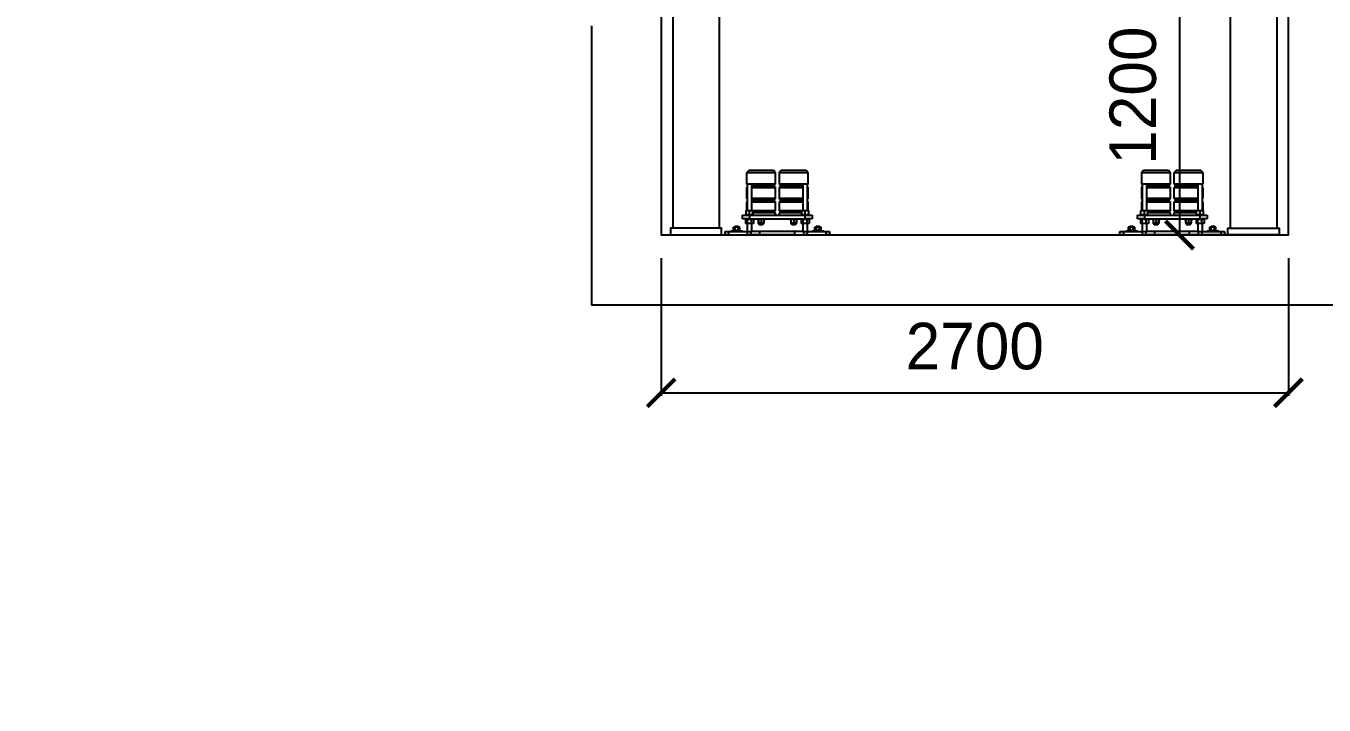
# Model space of a CAD drawing. Header units: metres. Extents: x 22161 to 254982, y -319656 to -11038.
# Drawn here: x 78235 to 78794, y -26028 to -25735 of the extents above; entities that cross this region are included whole.
import ezdxf

# ---------------------------------------------------------------- set-up
doc = ezdxf.new("R2010")
doc.units = ezdxf.units.M
doc.linetypes.add('CENTERX2', pattern=[20.32, 12.7, -2.54, 2.54, -2.54])
doc.layers.add('j', color=4, linetype='Continuous')
doc.layers.add('PMX25-HELPER', color=8, linetype='CENTERX2')
doc.layers.add('PMX25-LIFTS', color=7, linetype='Continuous', true_color=0xf64b32)
doc.layers.add('PMX25-RAIL', color=7, linetype='Continuous', true_color=0xffcc5a)
doc.styles.add('ITALIC', font='italic.shx')
doc.dimstyles.new('Copy of parkolay', dxfattribs={"dimtxt": 20, "dimasz": 12, "dimexe": 1.25, "dimexo": 10, "dimgap": 10, "dimtad": 1, "dimdec": 0, "dimlfac": 10, "dimtxsty": 'Standard', "dimblk": 'ARCHTICK', "dimcen": 12, "dimclrd": 252, "dimclre": 252, "dimclrt": 42, "dimadec": 0, "dimazin": 0, "dimtfac": 1, "dimtdec": 0, "dimtmove": 0, "dimatfit": 3, "dimfxl": 1, "dimarcsym": 1})
doc.dimstyles.new('dim-a-100', dxfattribs={"dimtxt": 40, "dimasz": 1, "dimexe": 10, "dimexo": 0, "dimgap": 6, "dimtad": 0, "dimdec": 0, "dimrnd": 5, "dimzin": 0, "dimdsep": 46, "dimtxsty": 'ITALIC', "dimblk1": 'R', "dimblk2": 'R', "dimsah": 1, "dimcen": 0.01, "dimse1": 1, "dimse2": 1, "dimclrd": 1, "dimclrt": 3, "dimadec": 0, "dimazin": 0, "dimtfac": 1, "dimtdec": 0, "dimtix": 1, "dimtmove": 2, "dimatfit": 3, "dimldrblk": 'R', "dimfxl": 1, "dimtolj": 1, "dimtzin": 0, "dimarcsym": 0})

# ---------------------------------------------------------------- blocks, each defined once
blk = doc.blocks.new('R')
blk.add_line((0, 6), (0, -6))
blk.add_circle((0, 0), 2)
blk = doc.blocks.new('*D9490')
at = {"layer": 'Defpoints', "color": 0}
for p in [(22160.54, -11038.28), (254981.96, -319594.12), (254889.51, -319637.39)]:
    blk.add_point(p, dxfattribs=at)
at = {"layer": 'j', "color": 1, "lineweight": -2}
for p, q in [((254969.25, -319577.26), (254889.51, -319637.39)), ((254970.04, -319576.66), (254970.84, -319576.06)), ((254888.71, -319637.99), (254887.92, -319638.59))]:
    blk.add_line(p, q, dxfattribs=at)
for p, rotation in [((254969.25, -319577.26), 217.0216487905008), ((254889.51, -319637.39), 37.02164879050087)]:
    blk.add_blockref('R', p, dxfattribs=dict(at, rotation=rotation))
at = {"layer": 'j', "color": 3, "insert": (254929.38, -319607.33), "char_height": 40, "attachment_point": 5, "rotation": 217.0216, "style": 'ITALIC'}
blk.add_mtext('\\A1;100', dxfattribs=at)
blk = doc.blocks.new('*U14249')
at = {"layer": 'PMX25-HELPER'}
blk.add_line((-135, -250), (135, -250), dxfattribs=at)
at = {"layer": 'PMX25-LIFTS'}
for p, q in [((-97.35, -222.3), (-98.25, -223.2)), ((-98.25, -223.2), (-98.25, -227.92)), ((-85.75, -223.2), (-98.25, -223.2)), ((-86.65, -222.3), (-97.35, -222.3)), ((-85.75, -223.2), (-86.65, -222.3)), ((-85.75, -227.92), (-85.75, -223.2)), ((-83.35, -222.3), (-84.25, -223.2)), ((-84.25, -223.2), (-84.25, -227.92)), ((-71.75, -223.2), (-84.25, -223.2)), ((-72.65, -222.3), (-83.35, -222.3)), ((-71.75, -223.2), (-72.65, -222.3)), ((-71.75, -227.92), (-71.75, -223.2)), ((72.65, -222.3), (71.75, -223.2)), ((71.75, -223.2), (71.75, -227.92)), ((84.25, -223.2), (71.75, -223.2)), ((83.35, -222.3), (72.65, -222.3)), ((84.25, -223.2), (83.35, -222.3)), ((84.25, -227.92), (84.25, -223.2)), ((86.65, -222.3), (85.75, -223.2)), ((85.75, -223.2), (85.75, -227.92)), ((98.25, -223.2), (85.75, -223.2)), ((97.35, -222.3), (86.65, -222.3)), ((98.25, -223.2), (97.35, -222.3)), ((98.25, -227.92), (98.25, -223.2)), ((-98.25, -227.92), (-96.74, -227.92)), ((-98.19, -228.06), (-98, -228.25)), ((-98, -228.06), (-98.19, -228.06)), ((-98, -228), (-98, -239.4)), ((-98, -228), (-96, -228)), ((-96.74, -227.92), (-85.75, -227.92)), ((-96, -239.4), (-96, -228)), ((-85.81, -228.06), (-96, -228.06)), ((-96, -228.66), (-86.41, -228.66)), ((-86.41, -228.94), (-96, -228.94)), ((-86.41, -228.66), (-85.81, -228.06)), ((-85.81, -229.54), (-86.41, -228.94)), ((-84.25, -227.92), (-71.75, -227.92)), ((-84.19, -228.06), (-83.59, -228.66)), ((-74, -228.06), (-84.19, -228.06)), ((-83.59, -228.94), (-84.19, -229.54)), ((-83.59, -228.66), (-74, -228.66)), ((-74, -228.94), (-83.59, -228.94)), ((-74, -228), (-74, -239.4)), ((-74, -228), (-72, -228)), ((-72, -239.4), (-72, -228)), ((-72, -228.25), (-71.81, -228.06)), ((-71.82, -228.06), (-72, -228.06)), ((-71.81, -228.06), (-71.82, -228.06)), ((71.75, -227.92), (73.26, -227.92)), ((71.81, -228.06), (72, -228.25)), ((72, -228.06), (71.81, -228.06)), ((72, -228), (72, -239.4)), ((72, -228), (74, -228)), ((73.26, -227.92), (84.25, -227.92)), ((74, -239.4), (74, -228)), ((84.19, -228.06), (74, -228.06)), ((74, -228.66), (83.59, -228.66)), ((83.59, -228.94), (74, -228.94)), ((83.59, -228.66), (84.19, -228.06)), ((84.19, -229.54), (83.59, -228.94)), ((85.75, -227.92), (98.25, -227.92)), ((85.81, -228.06), (86.41, -228.66)), ((96, -228.06), (85.81, -228.06)), ((86.41, -228.94), (85.81, -229.54)), ((86.41, -228.66), (96, -228.66)), ((96, -228.94), (86.41, -228.94)), ((96, -228), (96, -239.4)), ((96, -228), (98, -228)), ((98, -239.4), (98, -228)), ((98, -228.25), (98.19, -228.06)), ((98.18, -228.06), (98, -228.06)), ((98.19, -228.06), (98.18, -228.06)), ((-98.25, -229.68), (-98.25, -234.17)), ((-98, -229.68), (-98.25, -229.68)), ((-98.25, -234.17), (-98, -234.17)), ((-98, -229.35), (-98.19, -229.54)), ((-98.19, -229.54), (-98, -229.54)), ((-98.19, -234.31), (-98, -234.5)), ((-98, -234.31), (-98.19, -234.31)), ((-96, -229.54), (-85.81, -229.54)), ((-85.75, -229.68), (-96, -229.68)), ((-96, -234.17), (-85.75, -234.17)), ((-85.81, -234.31), (-96, -234.31)), ((-86.41, -234.91), (-85.81, -234.31)), ((-85.75, -234.17), (-85.75, -229.68)), ((-84.25, -229.68), (-84.25, -234.17)), ((-74, -229.68), (-84.25, -229.68)), ((-84.25, -234.17), (-74, -234.17)), ((-84.19, -229.54), (-74, -229.54)), ((-84.19, -234.31), (-83.59, -234.91)), ((-74, -234.31), (-84.19, -234.31)), ((-71.81, -229.54), (-72, -229.35)), ((-72, -229.54), (-71.81, -229.54)), ((-71.75, -229.68), (-72, -229.68)), ((-72, -234.17), (-71.75, -234.17)), ((-72, -234.5), (-71.81, -234.31)), ((-71.82, -234.31), (-72, -234.31)), ((-71.81, -234.31), (-71.82, -234.31)), ((-71.75, -234.17), (-71.75, -229.68)), ((71.75, -229.68), (71.75, -234.17)), ((72, -229.68), (71.75, -229.68)), ((71.75, -234.17), (72, -234.17)), ((72, -229.35), (71.81, -229.54)), ((71.81, -229.54), (72, -229.54)), ((71.81, -234.31), (72, -234.5)), ((72, -234.31), (71.81, -234.31)), ((74, -229.54), (84.19, -229.54)), ((84.25, -229.68), (74, -229.68)), ((74, -234.17), (84.25, -234.17)), ((84.19, -234.31), (74, -234.31)), ((83.59, -234.91), (84.19, -234.31)), ((84.25, -234.17), (84.25, -229.68)), ((85.75, -229.68), (85.75, -234.17)), ((96, -229.68), (85.75, -229.68)), ((85.75, -234.17), (96, -234.17)), ((85.81, -229.54), (96, -229.54)), ((85.81, -234.31), (86.41, -234.91)), ((96, -234.31), (85.81, -234.31)), ((98.19, -229.54), (98, -229.35)), ((98, -229.54), (98.19, -229.54)), ((98.25, -229.68), (98, -229.68)), ((98, -234.17), (98.25, -234.17)), ((98, -234.5), (98.19, -234.31)), ((98.18, -234.31), (98, -234.31)), ((98.19, -234.31), (98.18, -234.31)), ((98.25, -234.17), (98.25, -229.68)), ((-98.5, -241.2), (-98.5, -239.4)), ((-98.5, -239.4), (-97, -239.4)), ((-98.25, -235.93), (-98.25, -239.4)), ((-98, -235.93), (-98.25, -235.93)), ((-98, -235.6), (-98.19, -235.79)), ((-98.19, -235.79), (-98, -235.79)), ((-97, -241.2), (-97, -239.4)), ((-97, -239.4), (-95.5, -239.4)), ((-96, -234.91), (-86.41, -234.91)), ((-86.41, -235.19), (-96, -235.19)), ((-96, -235.79), (-85.81, -235.79)), ((-85.75, -235.93), (-96, -235.93)), ((-95.5, -241.2), (-95.5, -239.4)), ((-85.75, -239.57), (-95.5, -239.57)), ((-86.66, -240.48), (-85.75, -239.57)), ((-85.81, -235.79), (-86.41, -235.19)), ((-85.75, -239.57), (-85.75, -235.93)), ((-84.25, -235.93), (-84.25, -239.57)), ((-74, -235.93), (-84.25, -235.93)), ((-84.25, -239.57), (-83.34, -240.48)), ((-74.5, -239.57), (-84.25, -239.57)), ((-83.59, -235.19), (-84.19, -235.79)), ((-84.19, -235.79), (-74, -235.79)), ((-83.59, -234.91), (-74, -234.91)), ((-74, -235.19), (-83.59, -235.19)), ((-74.5, -241.2), (-74.5, -239.4)), ((-74.5, -239.4), (-73, -239.4)), ((-73, -241.2), (-73, -239.4)), ((-73, -239.4), (-71.5, -239.4)), ((-71.81, -235.79), (-72, -235.6)), ((-72, -235.79), (-71.81, -235.79)), ((-71.75, -235.93), (-72, -235.93)), ((-71.75, -239.4), (-71.75, -235.93)), ((-71.5, -241.2), (-71.5, -239.4)), ((71.5, -241.2), (71.5, -239.4)), ((71.5, -239.4), (73, -239.4)), ((71.75, -235.93), (71.75, -239.4)), ((72, -235.93), (71.75, -235.93)), ((72, -235.6), (71.81, -235.79)), ((71.81, -235.79), (72, -235.79)), ((73, -241.2), (73, -239.4)), ((73, -239.4), (74.5, -239.4)), ((74, -234.91), (83.59, -234.91)), ((83.59, -235.19), (74, -235.19)), ((74, -235.79), (84.19, -235.79)), ((84.25, -235.93), (74, -235.93)), ((74.5, -241.2), (74.5, -239.4)), ((84.25, -239.57), (74.5, -239.57)), ((83.34, -240.48), (84.25, -239.57)), ((84.19, -235.79), (83.59, -235.19)), ((84.25, -239.57), (84.25, -235.93)), ((85.75, -235.93), (85.75, -239.57)), ((96, -235.93), (85.75, -235.93)), ((85.75, -239.57), (86.66, -240.48)), ((95.5, -239.57), (85.75, -239.57)), ((86.41, -235.19), (85.81, -235.79)), ((85.81, -235.79), (96, -235.79)), ((86.41, -234.91), (96, -234.91)), ((96, -235.19), (86.41, -235.19)), ((95.5, -241.2), (95.5, -239.4)), ((95.5, -239.4), (97, -239.4)), ((97, -241.2), (97, -239.4)), ((97, -239.4), (98.5, -239.4)), ((98.19, -235.79), (98, -235.6)), ((98, -235.79), (98.19, -235.79)), ((98.25, -235.93), (98, -235.93)), ((98.25, -239.4), (98.25, -235.93)), ((98.5, -241.2), (98.5, -239.4)), ((-100, -243), (-100, -241.5)), ((-100, -241.5), (-97, -241.5)), ((-97, -243), (-100, -243)), ((-98.85, -241.2), (-98.85, -241.5)), ((-98.85, -241.2), (-95.29, -241.2)), ((-98.85, -243), (-98.85, -243.3)), ((-95.15, -243.3), (-98.85, -243.3)), ((-98.72, -243.3), (-98.72, -245.1)), ((-98.05, -245.1), (-98.72, -245.1)), ((-98.05, -243.3), (-98.05, -245.1)), ((-96.34, -245.1), (-98.05, -245.1)), ((-98, -245.1), (-98, -248.5)), ((-97, -241.5), (-97, -243)), ((-97, -241.5), (-73, -241.5)), ((-97, -243), (-73, -243)), ((-96.34, -243.3), (-96.34, -245.1)), ((-95.28, -245.1), (-96.34, -245.1)), ((-96, -248.5), (-96, -245.1)), ((-86.66, -240.48), (-95.5, -240.48)), ((-85.75, -240.5), (-95.5, -240.5)), ((-95.29, -241.2), (-95.15, -241.2)), ((-95.28, -243.3), (-95.28, -245.1)), ((-95.15, -241.5), (-95.15, -241.2)), ((-95.15, -243.3), (-95.15, -243)), ((-93.85, -243), (-93.85, -243.3)), ((-90.15, -243.3), (-93.85, -243.3)), ((-93.23, -243.3), (-93.23, -244.71)), ((-93.23, -244.71), (-93.2, -244.71)), ((-93.2, -244.71), (-93.2, -245.21)), ((-93.2, -244.71), (-93.16, -244.71)), ((-93.2, -245.21), (-90.8, -245.21)), ((-93.16, -243.3), (-93.16, -244.71)), ((-92.55, -244.71), (-93.16, -244.71)), ((-92.8, -245.21), (-92.8, -245.6)), ((-91.2, -245.6), (-92.8, -245.6)), ((-91.93, -244.71), (-92.55, -244.71)), ((-91.93, -243.3), (-91.93, -244.71)), ((-91.35, -244.71), (-91.93, -244.71)), ((-90.77, -244.71), (-91.35, -244.71)), ((-91.2, -245.6), (-91.2, -245.21)), ((-90.8, -245.21), (-90.8, -244.71)), ((-90.77, -243.3), (-90.77, -244.71)), ((-90.15, -243.3), (-90.15, -243)), ((-85.75, -240.5), (-86.66, -240.48)), ((-85.75, -241.5), (-85.75, -240.5)), ((-83.34, -240.48), (-84.25, -240.5)), ((-84.25, -240.5), (-84.25, -241.5)), ((-74.5, -240.5), (-84.25, -240.5)), ((-74.5, -240.48), (-83.34, -240.48)), ((-79.85, -243), (-79.85, -243.3)), ((-76.15, -243.3), (-79.85, -243.3)), ((-79.22, -243.3), (-79.22, -244.71)), ((-79.2, -244.71), (-79.22, -244.71)), ((-79.2, -244.71), (-79.2, -245.21)), ((-79.18, -244.71), (-79.2, -244.71)), ((-79.2, -245.21), (-76.8, -245.21)), ((-79.18, -243.3), (-79.18, -244.71)), ((-79.18, -244.71), (-78.57, -244.71)), ((-78.8, -245.21), (-78.8, -245.6)), ((-78.71, -245.6), (-78.8, -245.6)), ((-77.2, -245.6), (-78.71, -245.6)), ((-78.57, -244.71), (-77.96, -244.71)), ((-77.96, -243.3), (-77.96, -244.71)), ((-77.37, -244.71), (-77.96, -244.71)), ((-76.78, -244.71), (-77.37, -244.71)), ((-77.2, -245.6), (-77.2, -245.21)), ((-76.8, -245.21), (-76.8, -244.71)), ((-76.78, -243.3), (-76.78, -244.71)), ((-76.15, -243.3), (-76.15, -243)), ((-74.85, -241.2), (-74.85, -241.5)), ((-74.85, -241.2), (-71.29, -241.2)), ((-74.85, -243), (-74.85, -243.3)), ((-71.15, -243.3), (-74.85, -243.3)), ((-74.72, -243.3), (-74.72, -245.1)), ((-74.05, -245.1), (-74.72, -245.1)), ((-74.05, -243.3), (-74.05, -245.1)), ((-72.34, -245.1), (-74.05, -245.1)), ((-74, -245.1), (-74, -248.5)), ((-73, -243), (-73, -241.5)), ((-73, -241.5), (-70, -241.5)), ((-70, -243), (-73, -243)), ((-72.34, -243.3), (-72.34, -245.1)), ((-71.28, -245.1), (-72.34, -245.1)), ((-72, -248.5), (-72, -245.1)), ((-71.29, -241.2), (-71.15, -241.2)), ((-71.28, -243.3), (-71.28, -245.1)), ((-71.15, -241.5), (-71.15, -241.2)), ((-71.15, -243.3), (-71.15, -243)), ((-70, -241.5), (-70, -243)), ((70, -243), (70, -241.5)), ((70, -241.5), (73, -241.5)), ((73, -243), (70, -243)), ((71.15, -241.2), (71.15, -241.5)), ((71.15, -241.2), (74.71, -241.2)), ((71.15, -243), (71.15, -243.3)), ((74.85, -243.3), (71.15, -243.3)), ((71.28, -243.3), (71.28, -245.1)), ((71.95, -245.1), (71.28, -245.1)), ((71.95, -243.3), (71.95, -245.1)), ((73.66, -245.1), (71.95, -245.1)), ((72, -245.1), (72, -248.5)), ((73, -241.5), (73, -243)), ((73, -241.5), (97, -241.5)), ((73, -243), (97, -243)), ((73.66, -243.3), (73.66, -245.1)), ((74.72, -245.1), (73.66, -245.1)), ((74, -248.5), (74, -245.1)), ((83.34, -240.48), (74.5, -240.48)), ((84.25, -240.5), (74.5, -240.5)), ((74.71, -241.2), (74.85, -241.2)), ((74.72, -243.3), (74.72, -245.1)), ((74.85, -241.5), (74.85, -241.2)), ((74.85, -243.3), (74.85, -243)), ((76.15, -243), (76.15, -243.3)), ((79.85, -243.3), (76.15, -243.3)), ((76.77, -243.3), (76.77, -244.71)), ((76.77, -244.71), (76.8, -244.71)), ((76.8, -244.71), (76.8, -245.21)), ((76.8, -244.71), (76.84, -244.71)), ((76.8, -245.21), (79.2, -245.21)), ((76.84, -243.3), (76.84, -244.71)), ((77.45, -244.71), (76.84, -244.71)), ((77.2, -245.21), (77.2, -245.6)), ((78.8, -245.6), (77.2, -245.6)), ((78.07, -244.71), (77.45, -244.71)), ((78.07, -243.3), (78.07, -244.71)), ((78.65, -244.71), (78.07, -244.71)), ((79.23, -244.71), (78.65, -244.71)), ((78.8, -245.6), (78.8, -245.21)), ((79.2, -245.21), (79.2, -244.71)), ((79.23, -243.3), (79.23, -244.71)), ((79.85, -243.3), (79.85, -243)), ((84.25, -240.5), (83.34, -240.48)), ((84.25, -241.5), (84.25, -240.5)), ((86.66, -240.48), (85.75, -240.5)), ((85.75, -240.5), (85.75, -241.5)), ((95.5, -240.5), (85.75, -240.5)), ((95.5, -240.48), (86.66, -240.48)), ((90.15, -243), (90.15, -243.3)), ((93.85, -243.3), (90.15, -243.3)), ((90.78, -243.3), (90.78, -244.71)), ((90.8, -244.71), (90.78, -244.71)), ((90.8, -244.71), (90.8, -245.21)), ((90.82, -244.71), (90.8, -244.71)), ((90.8, -245.21), (93.2, -245.21)), ((90.82, -243.3), (90.82, -244.71)), ((90.82, -244.71), (91.43, -244.71)), ((91.2, -245.21), (91.2, -245.6)), ((91.29, -245.6), (91.2, -245.6)), ((92.8, -245.6), (91.29, -245.6)), ((91.43, -244.71), (92.04, -244.71)), ((92.04, -243.3), (92.04, -244.71)), ((92.63, -244.71), (92.04, -244.71)), ((93.22, -244.71), (92.63, -244.71)), ((92.8, -245.6), (92.8, -245.21)), ((93.2, -245.21), (93.2, -244.71)), ((93.22, -243.3), (93.22, -244.71)), ((93.85, -243.3), (93.85, -243)), ((95.15, -241.2), (95.15, -241.5)), ((95.15, -241.2), (98.71, -241.2)), ((95.15, -243), (95.15, -243.3)), ((98.85, -243.3), (95.15, -243.3)), ((95.28, -243.3), (95.28, -245.1)), ((95.95, -245.1), (95.28, -245.1)), ((95.95, -243.3), (95.95, -245.1)), ((97.66, -245.1), (95.95, -245.1)), ((96, -245.1), (96, -248.5)), ((97, -243), (97, -241.5)), ((97, -241.5), (100, -241.5)), ((100, -243), (97, -243)), ((97.66, -243.3), (97.66, -245.1)), ((98.72, -245.1), (97.66, -245.1)), ((98, -248.5), (98, -245.1)), ((98.71, -241.2), (98.85, -241.2)), ((98.72, -243.3), (98.72, -245.1)), ((98.85, -241.5), (98.85, -241.2)), ((98.85, -243.3), (98.85, -243)), ((100, -241.5), (100, -243)), ((-107.5, -250), (-107.5, -248.5)), ((-107.5, -248.5), (-106, -248.5)), ((-106, -250), (-107.5, -250)), ((-106, -248.5), (-106, -250)), ((-106, -248.5), (-97.79, -248.5)), ((-106, -250), (-97.79, -250)), ((-105, -248.2), (-105, -248.5)), ((-105, -248.2), (-100.8, -248.2)), ((-104, -247.9), (-104, -248.2)), ((-104, -247.9), (-103.25, -247.9)), ((-103.66, -246.6), (-103.84, -246.7)), ((-103.84, -247.8), (-103.84, -246.7)), ((-103.84, -247.8), (-103.66, -247.9)), ((-101.34, -246.6), (-103.66, -246.6)), ((-103.3, -246.2), (-103.3, -246.6)), ((-103.3, -246.2), (-102.9, -246.2)), ((-103.25, -247.9), (-101, -247.9)), ((-103.17, -247.8), (-103.17, -246.7)), ((-102.9, -246.2), (-101.7, -246.2)), ((-101.83, -247.8), (-101.83, -246.7)), ((-101.7, -246.6), (-101.7, -246.2)), ((-101.16, -246.7), (-101.34, -246.6)), ((-101.34, -247.9), (-101.16, -247.8)), ((-101.16, -247.8), (-101.16, -246.7)), ((-101, -248.2), (-101, -247.9)), ((-100.8, -248.2), (-100, -248.2)), ((-100, -248.5), (-100, -248.2)), ((-97.79, -250), (-97.79, -248.5)), ((-97.79, -248.5), (-96.35, -248.5)), ((-96.35, -250), (-97.79, -250)), ((-96.35, -248.5), (-96.35, -250)), ((-92.5, -248.5), (-96.35, -248.5)), ((-92.5, -250), (-96.35, -250)), ((-92.5, -250), (-92.5, -248.5)), ((-77.5, -248.5), (-92.5, -248.5)), ((-77.5, -250), (-92.5, -250)), ((-77.5, -250), (-77.5, -248.5)), ((-73.65, -248.5), (-77.5, -248.5)), ((-77.5, -250), (-73.65, -250)), ((-73.65, -250), (-73.65, -248.5)), ((-73.65, -248.5), (-72.21, -248.5)), ((-72.21, -250), (-73.65, -250)), ((-72.21, -248.5), (-72.21, -250)), ((-72.21, -248.5), (-64, -248.5)), ((-72.21, -250), (-64, -250)), ((-70, -248.2), (-70, -248.5)), ((-70, -248.2), (-65.8, -248.2)), ((-69, -247.9), (-69, -248.2)), ((-69, -247.9), (-68.25, -247.9)), ((-68.66, -246.6), (-68.84, -246.7)), ((-68.84, -247.8), (-68.84, -246.7)), ((-68.84, -247.8), (-68.66, -247.9)), ((-66.34, -246.6), (-68.66, -246.6)), ((-68.3, -246.2), (-68.3, -246.6)), ((-68.3, -246.2), (-67.9, -246.2)), ((-68.25, -247.9), (-66, -247.9)), ((-68.17, -247.8), (-68.17, -246.7)), ((-67.9, -246.2), (-66.7, -246.2)), ((-66.83, -247.8), (-66.83, -246.7)), ((-66.7, -246.6), (-66.7, -246.2)), ((-66.16, -246.7), (-66.34, -246.6)), ((-66.34, -247.9), (-66.16, -247.8)), ((-66.16, -247.8), (-66.16, -246.7)), ((-66, -248.2), (-66, -247.9)), ((-65.8, -248.2), (-65, -248.2)), ((-65, -248.5), (-65, -248.2)), ((-64, -250), (-64, -248.5)), ((-64, -248.5), (-62.5, -248.5)), ((-62.5, -250), (-64, -250)), ((-62.5, -248.5), (-62.5, -250)), ((62.5, -250), (62.5, -248.5)), ((62.5, -248.5), (64, -248.5)), ((64, -250), (62.5, -250)), ((64, -248.5), (64, -250)), ((64, -248.5), (72.21, -248.5)), ((64, -250), (72.21, -250)), ((65, -248.2), (65, -248.5)), ((65, -248.2), (69.2, -248.2)), ((66, -247.9), (66, -248.2)), ((66, -247.9), (66.75, -247.9)), ((66.34, -246.6), (66.16, -246.7)), ((66.16, -247.8), (66.16, -246.7)), ((66.16, -247.8), (66.34, -247.9)), ((68.66, -246.6), (66.34, -246.6)), ((66.7, -246.2), (66.7, -246.6)), ((66.7, -246.2), (67.1, -246.2)), ((66.75, -247.9), (69, -247.9)), ((66.83, -247.8), (66.83, -246.7)), ((67.1, -246.2), (68.3, -246.2)), ((68.17, -247.8), (68.17, -246.7)), ((68.3, -246.6), (68.3, -246.2)), ((68.84, -246.7), (68.66, -246.6)), ((68.66, -247.9), (68.84, -247.8)), ((68.84, -247.8), (68.84, -246.7)), ((69, -248.2), (69, -247.9)), ((69.2, -248.2), (70, -248.2)), ((70, -248.5), (70, -248.2)), ((72.21, -250), (72.21, -248.5)), ((72.21, -248.5), (73.65, -248.5)), ((73.65, -250), (72.21, -250)), ((73.65, -248.5), (73.65, -250)), ((77.5, -248.5), (73.65, -248.5)), ((77.5, -250), (73.65, -250)), ((77.5, -250), (77.5, -248.5)), ((92.5, -248.5), (77.5, -248.5)), ((92.5, -250), (77.5, -250)), ((92.5, -250), (92.5, -248.5)), ((96.35, -248.5), (92.5, -248.5)), ((92.5, -250), (96.35, -250)), ((96.35, -250), (96.35, -248.5)), ((96.35, -248.5), (97.79, -248.5)), ((97.79, -250), (96.35, -250)), ((97.79, -248.5), (97.79, -250)), ((97.79, -248.5), (106, -248.5)), ((97.79, -250), (106, -250)), ((100, -248.2), (100, -248.5)), ((100, -248.2), (104.2, -248.2)), ((101, -247.9), (101, -248.2)), ((101, -247.9), (101.75, -247.9)), ((101.34, -246.6), (101.16, -246.7)), ((101.16, -247.8), (101.16, -246.7)), ((101.16, -247.8), (101.34, -247.9)), ((103.66, -246.6), (101.34, -246.6)), ((101.7, -246.2), (101.7, -246.6)), ((101.7, -246.2), (102.1, -246.2)), ((101.75, -247.9), (104, -247.9)), ((101.83, -247.8), (101.83, -246.7)), ((102.1, -246.2), (103.3, -246.2)), ((103.17, -247.8), (103.17, -246.7)), ((103.3, -246.6), (103.3, -246.2)), ((103.84, -246.7), (103.66, -246.6)), ((103.66, -247.9), (103.84, -247.8)), ((103.84, -247.8), (103.84, -246.7)), ((104, -248.2), (104, -247.9)), ((104.2, -248.2), (105, -248.2)), ((105, -248.5), (105, -248.2)), ((106, -250), (106, -248.5)), ((106, -248.5), (107.5, -248.5)), ((107.5, -250), (106, -250)), ((107.5, -248.5), (107.5, -250))]:
    blk.add_line(p, q, dxfattribs=at)
for centre, start, end in [((-98.05, -227.92), 180, 225), ((-86.27, -228.8), 135, 225), ((-85.95, -227.92), 315, 0), ((-84.05, -227.92), 180, 225), ((-83.73, -228.8), 315, 45), ((-71.95, -227.92), 315, 0), ((71.95, -227.92), 180, 225), ((83.73, -228.8), 135, 225), ((84.05, -227.92), 315, 0), ((85.95, -227.92), 180, 225), ((86.27, -228.8), 315, 45), ((98.05, -227.92), 315, 0), ((-98.05, -229.68), 135, 180), ((-98.05, -234.17), 180, 225), ((-85.95, -229.68), 0, 45), ((-85.95, -234.17), 315, 0), ((-84.05, -229.68), 135, 180), ((-84.05, -234.17), 180, 225), ((-71.95, -229.68), 0, 45), ((-71.95, -234.17), 315, 0), ((71.95, -229.68), 135, 180), ((71.95, -234.17), 180, 225), ((84.05, -229.68), 0, 45), ((84.05, -234.17), 315, 0), ((85.95, -229.68), 135, 180), ((85.95, -234.17), 180, 225), ((98.05, -229.68), 0, 45), ((98.05, -234.17), 315, 0), ((-98.05, -235.93), 135, 180), ((-86.27, -235.05), 135, 225), ((-85.95, -235.93), 0, 45), ((-84.05, -235.93), 135, 180), ((-83.73, -235.05), 315, 45), ((-71.95, -235.93), 0, 45), ((71.95, -235.93), 135, 180), ((83.73, -235.05), 135, 225), ((84.05, -235.93), 0, 45), ((85.95, -235.93), 135, 180), ((86.27, -235.05), 315, 45), ((98.05, -235.93), 0, 45)]:
    blk.add_arc(centre, 0.2, start, end, dxfattribs=at)
for points, knots in [([(-103.17, -246.7), (-103.23, -246.67), (-103.34, -246.61), (-103.52, -246.59), (-103.68, -246.62), (-103.79, -246.68), (-103.84, -246.7)], [0, 0, 0, 0, 0.264607, 0.534953, 0.765346, 1, 1, 1, 1]), ([(-103.84, -247.8), (-103.78, -247.83), (-103.66, -247.89), (-103.49, -247.91), (-103.32, -247.88), (-103.22, -247.82), (-103.17, -247.8)], [0, 0, 0, 0, 0.264607, 0.534953, 0.765346, 1, 1, 1, 1]), ([(-101.83, -246.7), (-101.95, -246.67), (-102.18, -246.61), (-102.53, -246.59), (-102.86, -246.62), (-103.07, -246.68), (-103.17, -246.7)], [0, 0, 0, 0, 0.264607, 0.534953, 0.765346, 1, 1, 1, 1]), ([(-103.17, -247.8), (-103.05, -247.83), (-102.82, -247.89), (-102.47, -247.91), (-102.14, -247.88), (-101.93, -247.82), (-101.83, -247.8)], [0, 0, 0, 0, 0.264607, 0.534953, 0.765346, 1, 1, 1, 1]), ([(-101.16, -246.7), (-101.19, -246.69), (-101.27, -246.64), (-101.42, -246.6), (-101.61, -246.6), (-101.75, -246.66), (-101.83, -246.7)], [0, 0, 0, 0, 0.128748, 0.378518, 0.634387, 1, 1, 1, 1]), ([(-101.83, -247.8), (-101.75, -247.84), (-101.62, -247.9), (-101.42, -247.9), (-101.27, -247.86), (-101.19, -247.81), (-101.16, -247.8)], [0, 0, 0, 0, 0.365612, 0.615068, 0.871253, 1, 1, 1, 1]), ([(-68.17, -246.7), (-68.23, -246.67), (-68.34, -246.61), (-68.52, -246.59), (-68.68, -246.62), (-68.79, -246.68), (-68.84, -246.7)], [0, 0, 0, 0, 0.264607, 0.534953, 0.765346, 1, 1, 1, 1]), ([(-68.84, -247.8), (-68.78, -247.83), (-68.66, -247.89), (-68.49, -247.91), (-68.32, -247.88), (-68.22, -247.82), (-68.17, -247.8)], [0, 0, 0, 0, 0.264607, 0.534953, 0.765346, 1, 1, 1, 1]), ([(-66.83, -246.7), (-66.95, -246.67), (-67.18, -246.61), (-67.53, -246.59), (-67.86, -246.62), (-68.07, -246.68), (-68.17, -246.7)], [0, 0, 0, 0, 0.264607, 0.534953, 0.765346, 1, 1, 1, 1]), ([(-68.17, -247.8), (-68.05, -247.83), (-67.82, -247.89), (-67.47, -247.91), (-67.14, -247.88), (-66.93, -247.82), (-66.83, -247.8)], [0, 0, 0, 0, 0.264607, 0.534953, 0.765346, 1, 1, 1, 1]), ([(-66.16, -246.7), (-66.19, -246.69), (-66.27, -246.64), (-66.42, -246.6), (-66.61, -246.6), (-66.75, -246.66), (-66.83, -246.7)], [0, 0, 0, 0, 0.128748, 0.378518, 0.634387, 1, 1, 1, 1]), ([(-66.83, -247.8), (-66.75, -247.84), (-66.62, -247.9), (-66.42, -247.9), (-66.27, -247.86), (-66.19, -247.81), (-66.16, -247.8)], [0, 0, 0, 0, 0.365612, 0.615068, 0.871253, 1, 1, 1, 1]), ([(66.83, -246.7), (66.77, -246.67), (66.66, -246.61), (66.48, -246.59), (66.32, -246.62), (66.21, -246.68), (66.16, -246.7)], [0, 0, 0, 0, 0.264607, 0.534953, 0.765346, 1, 1, 1, 1]), ([(66.16, -247.8), (66.22, -247.83), (66.34, -247.89), (66.51, -247.91), (66.68, -247.88), (66.78, -247.82), (66.83, -247.8)], [0, 0, 0, 0, 0.264607, 0.534953, 0.765346, 1, 1, 1, 1]), ([(68.17, -246.7), (68.05, -246.67), (67.82, -246.61), (67.47, -246.59), (67.14, -246.62), (66.93, -246.68), (66.83, -246.7)], [0, 0, 0, 0, 0.264607, 0.534953, 0.765346, 1, 1, 1, 1]), ([(66.83, -247.8), (66.95, -247.83), (67.18, -247.89), (67.53, -247.91), (67.86, -247.88), (68.07, -247.82), (68.17, -247.8)], [0, 0, 0, 0, 0.264607, 0.534953, 0.765346, 1, 1, 1, 1]), ([(68.84, -246.7), (68.81, -246.69), (68.73, -246.64), (68.58, -246.6), (68.39, -246.6), (68.25, -246.66), (68.17, -246.7)], [0, 0, 0, 0, 0.128748, 0.378518, 0.634387, 1, 1, 1, 1]), ([(68.17, -247.8), (68.25, -247.84), (68.38, -247.9), (68.58, -247.9), (68.73, -247.86), (68.81, -247.81), (68.84, -247.8)], [0, 0, 0, 0, 0.365612, 0.615068, 0.871253, 1, 1, 1, 1]), ([(101.83, -246.7), (101.77, -246.67), (101.66, -246.61), (101.48, -246.59), (101.32, -246.62), (101.21, -246.68), (101.16, -246.7)], [0, 0, 0, 0, 0.264607, 0.534953, 0.765346, 1, 1, 1, 1]), ([(101.16, -247.8), (101.22, -247.83), (101.34, -247.89), (101.51, -247.91), (101.68, -247.88), (101.78, -247.82), (101.83, -247.8)], [0, 0, 0, 0, 0.264607, 0.534953, 0.765346, 1, 1, 1, 1]), ([(103.17, -246.7), (103.05, -246.67), (102.82, -246.61), (102.47, -246.59), (102.14, -246.62), (101.93, -246.68), (101.83, -246.7)], [0, 0, 0, 0, 0.264607, 0.534953, 0.765346, 1, 1, 1, 1]), ([(101.83, -247.8), (101.95, -247.83), (102.18, -247.89), (102.53, -247.91), (102.86, -247.88), (103.07, -247.82), (103.17, -247.8)], [0, 0, 0, 0, 0.264607, 0.534953, 0.765346, 1, 1, 1, 1]), ([(103.84, -246.7), (103.81, -246.69), (103.73, -246.64), (103.58, -246.6), (103.39, -246.6), (103.25, -246.66), (103.17, -246.7)], [0, 0, 0, 0, 0.128748, 0.378518, 0.634387, 1, 1, 1, 1]), ([(103.17, -247.8), (103.25, -247.84), (103.38, -247.9), (103.58, -247.9), (103.73, -247.86), (103.81, -247.81), (103.84, -247.8)], [0, 0, 0, 0, 0.365612, 0.615068, 0.871253, 1, 1, 1, 1])]:
    blk.add_open_spline(points, degree=3, knots=knots, dxfattribs=at)
at = {"layer": 'PMX25-RAIL'}
for p, q in [((-130, 147), (-130, -247)), ((-110, 147), (-110, -247)), ((110, 147), (110, -247)), ((130, 147), (130, -247))]:
    blk.add_line(p, q, dxfattribs=at)
for points in [[(-131, -250), (-109, -250), (-109, -247), (-131, -247)], [(131, -250), (109, -250), (109, -247), (131, -247)]]:
    blk.add_lwpolyline(points, close=True, dxfattribs=at)
blk = doc.blocks.new('_ArchTick')
at = {"color": 0, "linetype": 'ByBlock', "const_width": 0.15}
blk.add_lwpolyline([(-0.5, -0.5), (0.5, 0.5)], dxfattribs=at)
blk = doc.blocks.new('*D14262')
at = {"color": 252, "lineweight": -2}
for p, q in [((78768.19, -25705.15), (78730.06, -25705.15)), ((78731.31, -25705.15), (78731.31, -25825.15)), ((78768.19, -25825.15), (78730.06, -25825.15))]:
    blk.add_line(p, q, dxfattribs=at)
at = {"layer": 'Defpoints', "color": 0}
for p in [(78778.19, -25705.15), (78731.31, -25825.15), (78778.19, -25825.15)]:
    blk.add_point(p, dxfattribs=at)
at = {"color": 252, "lineweight": -2, "xscale": 12, "yscale": 12, "zscale": 12}
for p, rotation in [((78731.31, -25705.15), 90), ((78731.31, -25825.15), 270)]:
    blk.add_blockref('_ArchTick', p, dxfattribs=dict(at, rotation=rotation))
at = {"color": 42, "insert": (78711.31, -25765.15), "char_height": 20, "attachment_point": 5, "rotation": 90}
blk.add_mtext('1200', dxfattribs=at)
blk = doc.blocks.new('*D14263')
at = {"color": 252, "lineweight": -2}
for p, q in [((78508.19, -25835.15), (78508.19, -25894.35)), ((78778.19, -25835.15), (78778.19, -25894.35)), ((78508.19, -25893.1), (78778.19, -25893.1))]:
    blk.add_line(p, q, dxfattribs=at)
at = {"layer": 'Defpoints', "color": 0}
for p in [(78508.19, -25825.15), (78778.19, -25825.15), (78778.19, -25893.1)]:
    blk.add_point(p, dxfattribs=at)
at = {"color": 252, "lineweight": -2, "xscale": 12, "yscale": 12, "zscale": 12, "rotation": 180}
blk.add_blockref('_ArchTick', (78508.19, -25893.1), dxfattribs=at)
at = {"color": 252, "lineweight": -2, "xscale": 12, "yscale": 12, "zscale": 12}
blk.add_blockref('_ArchTick', (78778.19, -25893.1), dxfattribs=at)
at = {"color": 42, "insert": (78643.19, -25873.1), "char_height": 20, "attachment_point": 5}
blk.add_mtext('2700', dxfattribs=at)

msp = doc.modelspace()

# ---------------------------------------------------------------- linework, layer by layer
for points in [[(78508.19, -25705.15), (78508.19, -25825.15), (78778.19, -25825.15), (78778.19, -25705.15)], [(78478.19, -25735.15), (78478.19, -25855.15), (78808.19, -25855.15), (78808.19, -25735.15)]]:
    msp.add_lwpolyline(points)

# ---------------------------------------------------------------- block references
at = {"layer": 'PMX25-LIFTS'}
msp.add_blockref('*U14249', (78643.19, -25575.15), dxfattribs=at)

# ---------------------------------------------------------------- dimensions: what is measured, and where the dimension line sits
dim = msp.add_linear_dim(base=(78731.31, -25825.15, -67890.2), p1=(78778.19, -25705.15, -67890.2), p2=(78778.19, -25825.15, -67890.2), angle=90, dimstyle='Copy of parkolay')
dim.commit()
dim.dimension.update_dxf_attribs({"geometry": '*D14262', "text_midpoint": (78711.31, -25765.15, -67890.2)})
dim = msp.add_linear_dim(base=(78778.19, -25893.1, -67890.2), p1=(78508.19, -25825.15, -67890.2), p2=(78778.19, -25825.15, -67890.2), dimstyle='Copy of parkolay')
dim.commit()
dim.dimension.update_dxf_attribs({"geometry": '*D14263', "text_midpoint": (78643.19, -25873.1, -67890.2)})
at = {"layer": 'j', "color": 2}
dim = msp.add_linear_dim(base=(254889.51, -319637.39, 75000), p1=(254981.96, -319594.12, 75000), p2=(22160.54, -11038.28, 75000), angle=37.0216, dimstyle='dim-a-100', override={"dimfxl": 10, "dimfxlon": 1, "dimarcsym": 1}, dxfattribs=at)
dim.commit()
dim.dimension.update_dxf_attribs({"geometry": '*D9490', "text_midpoint": (254929.38, -319607.33, 75000)})

doc.saveas('drawing.dxf')
